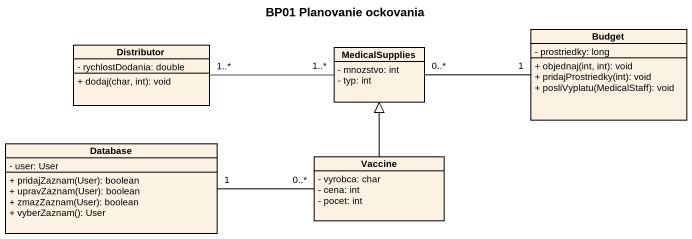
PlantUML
@startuml
title BP01 Planovanie ockovania
hide circle
hide empty members
skinparam classAttributeIconSize 0
class Distributor {
  - rychlostDodania: double
  + dodaj(char, int): void
}
class MedicalSupplies {
  - mnozstvo: int
  - typ: int
}
class Budget {
  - prostriedky: long
  + objednaj(int, int): void
  + pridajProstriedky(int): void
  + posliVyplatu(MedicalStaff): void
}
class "Database" as Database_ {
  - user: User
  + pridajZaznam(User): boolean
  + upravZaznam(User): boolean
  + zmazZaznam(User): boolean
  + vyberZaznam(): User
}
class Vaccine {
  - vyrobca: char
  - cena: int
  - pocet: int
}
Distributor "1..*" -right- "1..*" MedicalSupplies
Budget "1" -left- "0..*" MedicalSupplies
Vaccine -up-|> MedicalSupplies
Vaccine "0..*" -left- "1" Database_
@enduml
